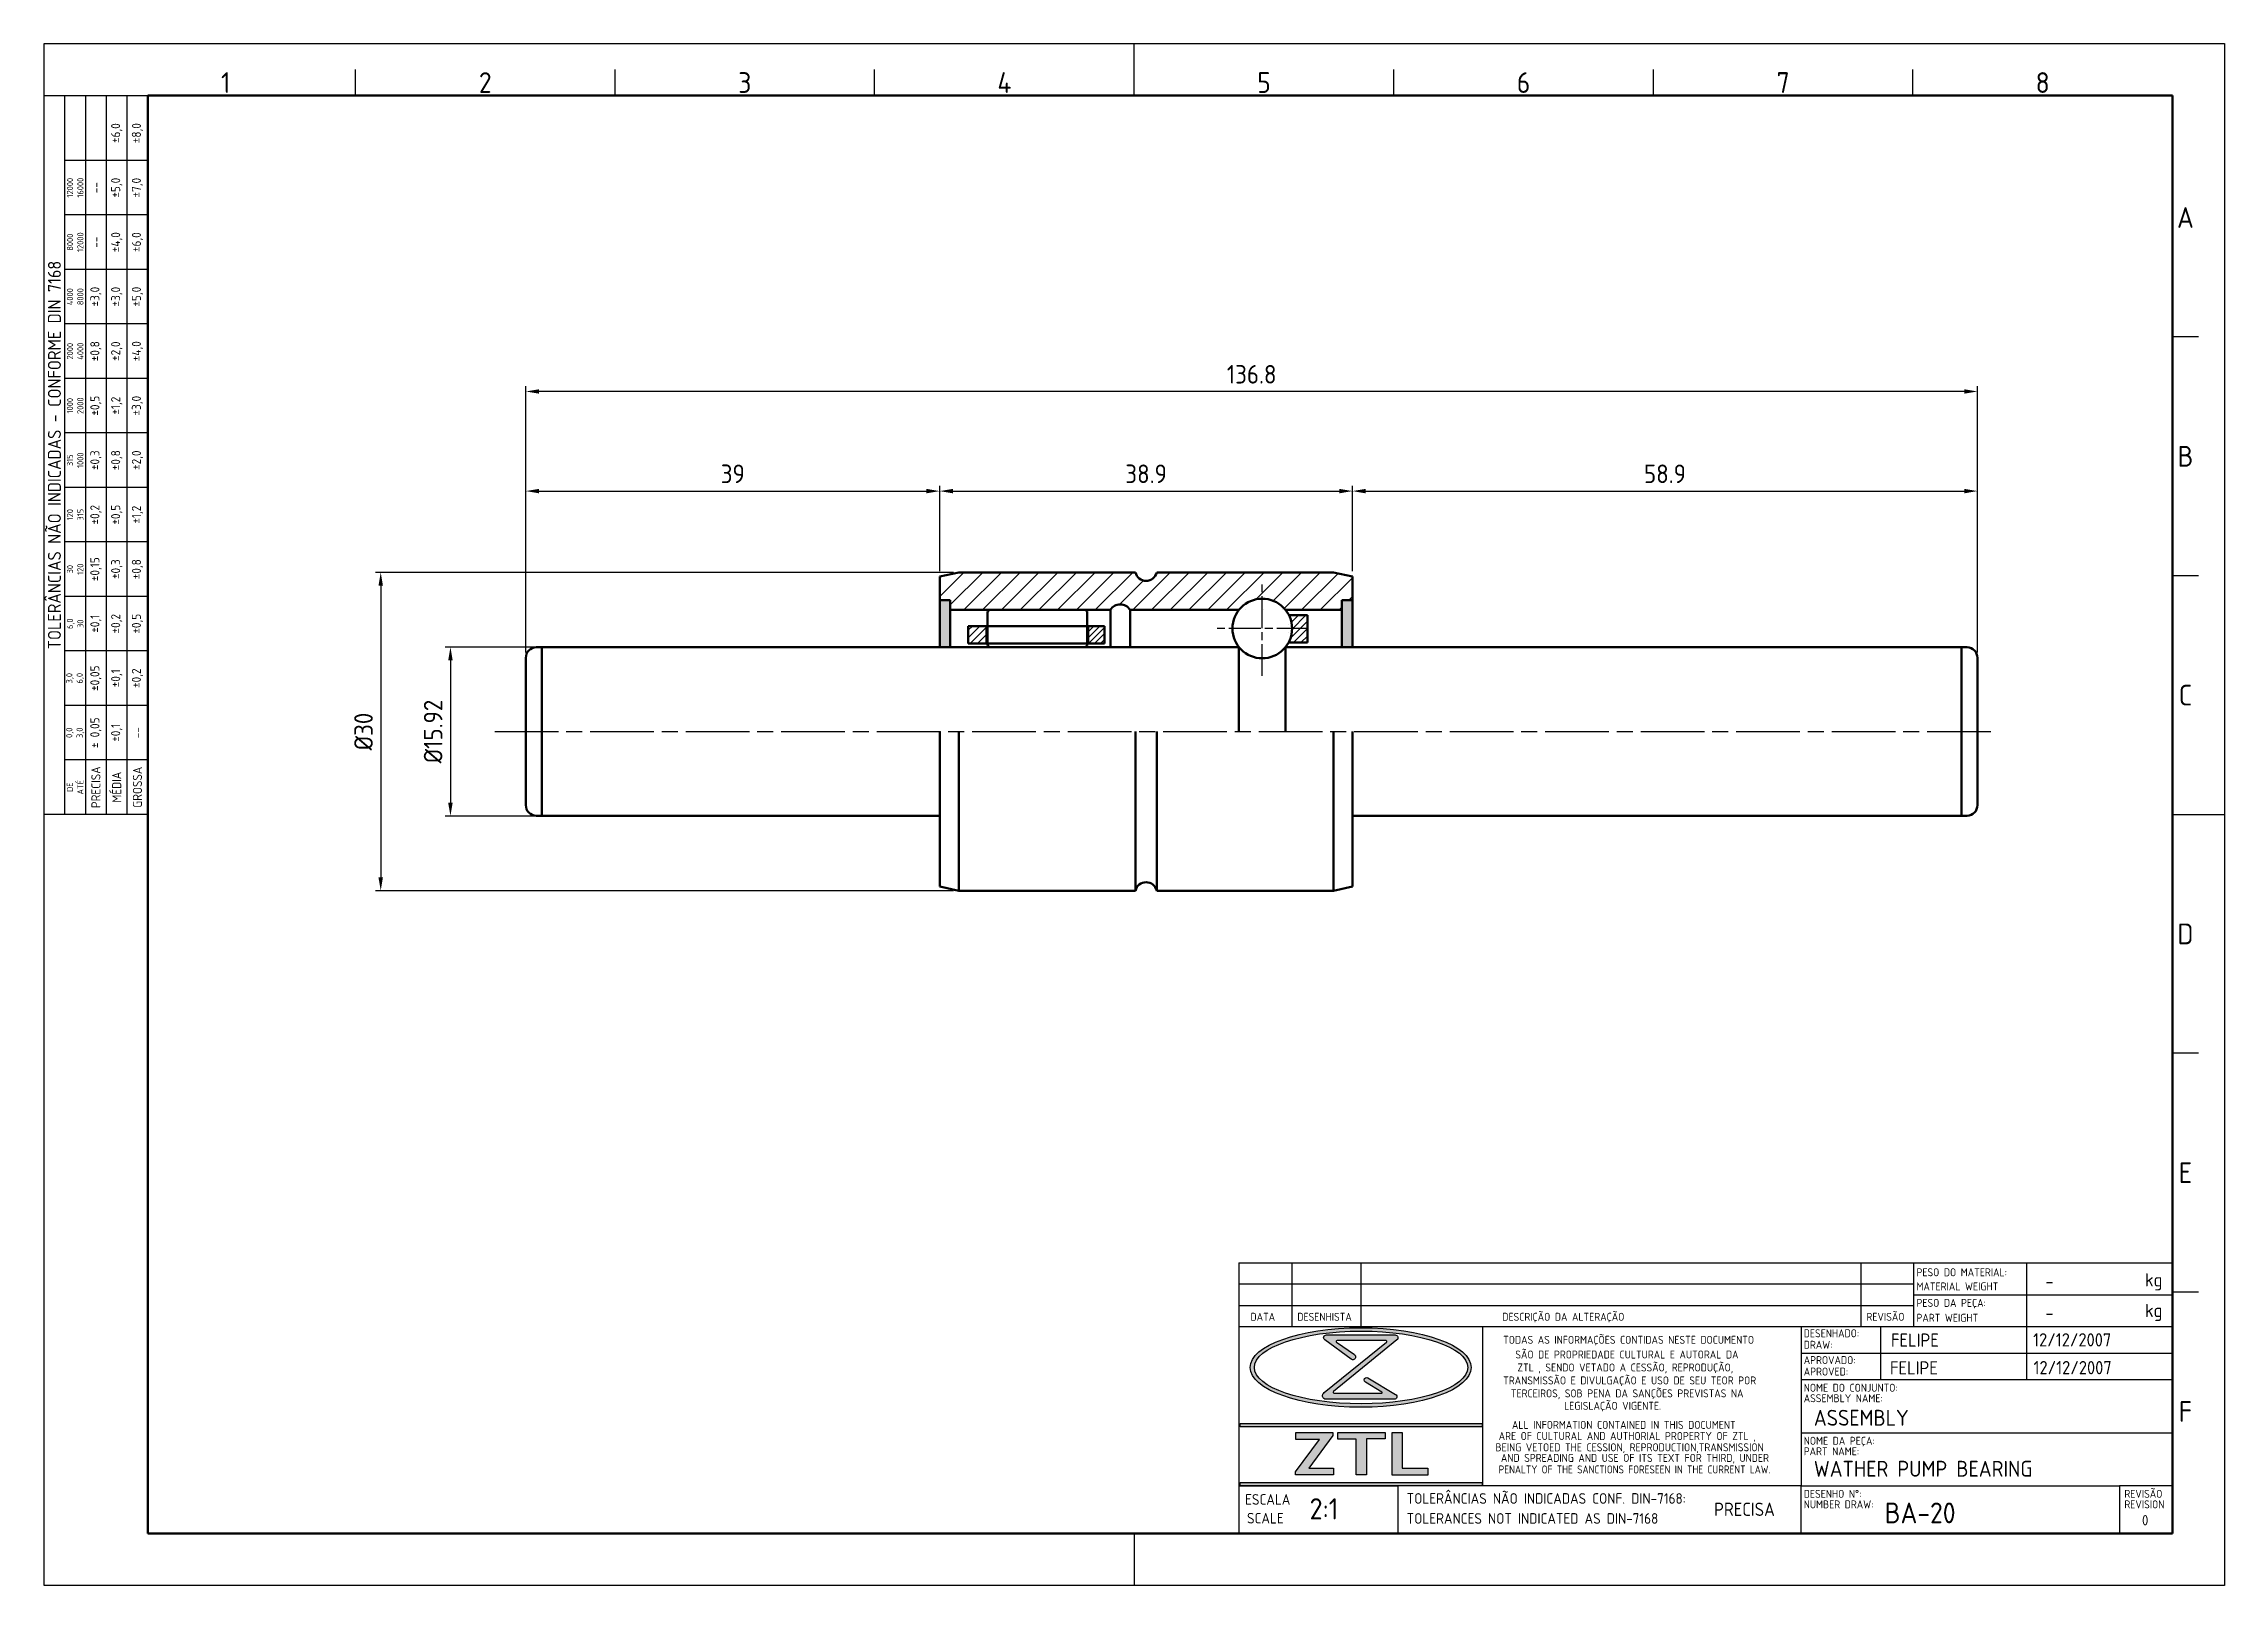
# Model space of a CAD drawing. Extents: x 0 to 205, y 0 to 145.
import ezdxf
from ezdxf.enums import TextEntityAlignment as Align

# ---------------------------------------------------------------- set-up
doc = ezdxf.new("R2010")
doc.units = 0
doc.header["$LTSCALE"] = 0.5
for name, pattern in [('AM_ISO02W050', [7.5, 6, -1.5]), ('AM_ISO08W050', [18, 12, -1.5, 3, -1.5]), ('AM_ISO08W050x2', [9, 6, -0.75, 1.5, -0.75])]:
    doc.linetypes.add(name, pattern=pattern)
doc.layers.get('0').update_dxf_attribs({"linetype": 'CONTINUOUS'})
doc.layers.get('Defpoints').update_dxf_attribs({"linetype": 'CONTINUOUS'})
for name, color, linetype, lineweight in [('AM_0', 7, 'CONTINUOUS', 50), ('AM_3', 6, 'AM_ISO02W050', 25), ('AM_5', 3, 'CONTINUOUS', 25), ('AM_7', 4, 'AM_ISO08W050', 25), ('AM_8', 1, 'CONTINUOUS', 25), ('AM_BOR', 7, 'CONTINUOUS', 50)]:
    doc.layers.add(name, color=color, linetype=linetype, lineweight=lineweight)
doc.styles.add('ACISOTS', font='isocp.shx', dxfattribs={"height": 1})
doc.styles.get("Standard").update_dxf_attribs({"font": 'ISOCP.SHX'})
doc.dimstyles.new('AM_ISO', dxfattribs={"dimtxt": 3.5, "dimasz": 2.5, "dimexe": 1, "dimexo": 1, "dimgap": 1.5, "dimtad": 1, "dimdsep": 46, "dimtxsty": 'Standard', "dimcen": 0, "dimclrd": 256, "dimclre": 256, "dimclrt": 2, "dimadec": 0, "dimazin": 2, "dimtp": 0.1, "dimtm": 0.1, "dimtfac": 0.71, "dimtdec": 3, "dimtmove": 0, "dimatfit": 3, "dimfxl": 1, "dimlwd": -1, "dimlwe": -1, "dimarcsym": 0})
pattern_1 = [(45, (22.21525, -12.3429), (-0.3535534, 0.3535534), [])]

# ---------------------------------------------------------------- blocks, each defined once
blk = doc.blocks.new('A3 ZTL')
for p, q in [((19.57, 280.82), (19.57, 9.78)), ((401.17, 280.82), (19.57, 280.82)), ((401.17, 9.78), (401.17, 280.82)), ((19.57, 9.78), (401.17, 9.78))]:
    blk.add_line(p, q)
at = {"layer": 'AM_BOR', "color": 135, "lineweight": 25}
for p, q in [((0, 0), (0, 290.61)), ((0, 290.61), (410.96, 290.61)), ((205.48, 280.82), (205.48, 290.61)), ((410.96, 290.61), (410.96, 0)), ((58.71, 280.82), (58.71, 285.71)), ((107.63, 280.82), (107.63, 285.71)), ((156.56, 280.82), (156.56, 285.71)), ((254.4, 280.82), (254.4, 285.71)), ((303.33, 280.82), (303.33, 285.71)), ((352.25, 280.82), (352.25, 285.71)), ((3.91, 145.3), (3.91, 280.82)), ((7.83, 280.82), (7.83, 145.3)), ((11.74, 280.82), (11.74, 145.3)), ((15.66, 145.3), (15.66, 280.82)), ((19.57, 268.59), (3.91, 268.59)), ((19.57, 258.32), (3.91, 258.32)), ((19.57, 248.04), (3.91, 248.04)), ((19.57, 237.77), (3.91, 237.77)), ((406.07, 235.32), (401.17, 235.32)), ((19.57, 227.5), (3.91, 227.5)), ((19.57, 217.22), (3.91, 217.22)), ((19.57, 206.95), (3.91, 206.95)), ((19.57, 196.67), (3.91, 196.67)), ((406.07, 190.31), (401.17, 190.31)), ((19.57, 186.4), (3.91, 186.4)), ((19.57, 176.13), (3.91, 176.13)), ((19.57, 165.85), (3.91, 165.85)), ((19.57, 155.58), (3.91, 155.58)), ((401.17, 145.3), (410.96, 145.3)), ((406.07, 100.29), (401.17, 100.29)), ((406.07, 55.28), (401.17, 55.28)), ((205.48, 9.78), (205.48, 0)), ((410.96, 0), (0, 0))]:
    blk.add_line(p, q, dxfattribs=at)
blk.add_lwpolyline([(19.57, 145.3), (0, 145.3), (0, 280.82), (19.57, 280.82)], close=True, dxfattribs=at)
at = {"layer": 'AM_BOR', "color": 135, "lineweight": 25, "style": 'ACISOTS'}
for s, p in [('1', (34.25, 283.27)), ('2', (83.17, 283.27)), ('3', (132.09, 283.27)), ('4', (181.02, 283.27)), ('5', (229.94, 283.27)), ('6', (278.86, 283.27)), ('7', (327.79, 283.27)), ('8', (376.71, 283.27)), ('A', (403.62, 257.83)), ('B', (403.62, 212.82)), ('C', (403.62, 167.81)), ('D', (403.62, 122.8)), ('E', (403.62, 77.79)), ('F', (403.62, 32.78))]:
    blk.add_text(s, height=3.91, dxfattribs=at).set_placement(p, align=Align.MIDDLE)
at = {"layer": 'AM_BOR', "color": 135, "lineweight": 25, "attachment_point": 5, "rotation": 90}
for s, insert, char_height, width in [('±6,0', (13.7, 273.73), 1.712, 10.274), ('±8,0', (17.61, 273.73), 1.712, 10.274), ('12000\\P16000', (5.87, 263.45), 1.174, 10.274), ('--', (9.78, 263.45), 1.712, 10.274), ('±5,0', (13.7, 263.45), 1.712, 10.274), ('±7,0', (17.61, 263.45), 1.712, 10.274), ('±4,0', (13.7, 253.18), 1.712, 10.274), ('±6,0', (17.61, 253.18), 1.712, 10.274), ('8000\\P12000', (5.87, 253.18), 1.174, 10.274), ('--', (9.78, 253.18), 1.712, 10.274), ('{\\Fisocp.shx|c0;TOLERÂNCIAS NÃO INDICADAS - CONFORME DIN 7168}', (1.96, 213.06), 2.4462, 135.5186), ('4000\\P8000', (5.87, 242.91), 1.174, 10.274), ('±3,0', (9.78, 242.91), 1.712, 10.274), ('±3,0', (13.7, 242.91), 1.712, 10.274), ('±5,0', (17.61, 242.91), 1.712, 10.274), ('±0,8', (9.78, 232.63), 1.712, 10.274), ('±2,0', (13.7, 232.63), 1.712, 10.274), ('±4,0', (17.61, 232.63), 1.712, 10.274), ('2000\\P4000', (5.87, 232.63), 1.174, 10.274), ('1000\\P2000', (5.87, 222.36), 1.174, 10.274), ('±0,5', (9.78, 222.36), 1.712, 10.274), ('±1,2', (13.7, 222.36), 1.712, 10.274), ('±3,0', (17.61, 222.36), 1.712, 10.274), ('±0,3', (9.78, 212.08), 1.712, 10.274), ('±0,8', (13.7, 212.08), 1.712, 10.274), ('±2,0', (17.61, 212.08), 1.712, 10.274), ('315\\P1000', (5.87, 212.08), 1.174, 10.274), ('120\\P315', (5.87, 201.81), 1.174, 10.274), ('±0,2', (9.78, 201.81), 1.712, 10.274), ('±0,5', (13.7, 201.81), 1.712, 10.274), ('±1,2', (17.61, 201.81), 1.712, 10.274), ('±0,15', (9.78, 191.54), 1.712, 10.274), ('±0,3', (13.7, 191.54), 1.712, 10.274), ('±0,8', (17.61, 191.54), 1.712, 10.274), ('30\\P120', (5.87, 191.54), 1.174, 10.274), ('6,0\\P30', (5.87, 181.26), 1.174, 10.274), ('±0,1', (9.78, 181.26), 1.712, 10.274), ('±0,2', (13.7, 181.26), 1.712, 10.274), ('±0,5', (17.61, 181.26), 1.712, 10.274), ('±0,05', (9.78, 170.99), 1.712, 10.274), ('±0,2', (17.61, 170.99), 1.712, 10.274), ('3,0\\P6,0', (5.87, 170.99), 1.174, 10.274), ('±0,1', (13.7, 170.99), 1.712, 10.274), ('0,0\\P3,0', (5.87, 160.71), 1.174, 10.274), ('± 0,05', (9.78, 160.71), 1.712, 10.274), ('\\pt4.69206;±0,1', (13.7, 160.71), 1.7123, 10.274), ('--', (17.61, 160.71), 1.712, 10.274), ('PRECISA', (9.78, 150.44), 1.712, 10.274), ('MÉDIA', (13.7, 150.44), 1.712, 10.274), ('GROSSA', (17.61, 150.44), 1.712, 10.274), ('{\\Fisocp.shx|c0;DE\\PATÉ}', (5.87, 150.44), 1.1742, 10.274)]:
    blk.add_mtext(s, dxfattribs=dict(at, insert=insert, char_height=char_height, width=width))
blk = doc.blocks.new('LEGENDAZTL-1')
at = {"layer": 'AM_8'}
h = blk.add_hatch(color=135, dxfattribs=at)
edge = h.paths.add_edge_path()
edge.add_ellipse((23.01, 31.29), major_axis=(20.82, 0), ratio=0.359907, start_angle=191.4592, end_angle=452.8175)
edge.add_ellipse((23.01, 31.29), major_axis=(20.82, 0), ratio=0.359907, start_angle=92.8175, end_angle=191.4592)
edge = h.paths.add_edge_path(flags=16)
edge.add_ellipse((23.07, 31.29), major_axis=(20.11, 0), ratio=0.340664, start_angle=93.067, end_angle=371.4592)
edge.add_ellipse((23.07, 31.29), major_axis=(20.11, 0), ratio=0.340664, start_angle=11.4592, end_angle=93.067)
h = blk.add_hatch(color=135, dxfattribs=at)
edge = h.paths.add_edge_path()
edge.add_line((27.86, 36.04), (16.14, 26.55))
edge.add_arc((16.46, 25.96), 0.662, 118.1409, 270)
edge.add_line((16.46, 25.3), (29.34, 25.3))
edge.add_arc((29.33, 25.79), 0.488, 271.9685, 418.9108)
edge.add_line((29.58, 26.21), (24.36, 29.35))
edge.add_arc((24.11, 28.95), 0.475, 58.6682, 238.8052)
edge.add_line((23.87, 28.54), (26.98, 26.65))
edge.add_arc((26.92, 26.56), 0.12, -90, 54.6545, ccw=False)
edge.add_line((26.92, 26.44), (17.93, 26.44))
edge.add_arc((17.96, 26.6), 0.167, 129.2364, 260.8226, ccw=False)
edge.add_line((17.86, 26.73), (29.79, 36.47))
edge.add_arc((29.47, 36.9), 0.529, 306.0702, 450)
edge.add_line((29.47, 37.43), (16.54, 37.43))
edge.add_arc((16.52, 36.92), 0.513, 87.7272, 233.7471)
edge.add_line((16.21, 36.5), (21.18, 32.86))
edge.add_arc((21.5, 33.28), 0.527, 232.4714, 414.7334)
edge.add_line((21.81, 33.71), (18.46, 36.07))
edge.add_arc((18.53, 36.2), 0.144, 90, 242.5235, ccw=False)
edge.add_line((18.53, 36.35), (27.78, 36.35))
edge.add_arc((27.75, 36.17), 0.176, -50.9964, 80.7655, ccw=False)
for points in [[(0.28, 20.1), (45.87, 20.1), (45.87, 20.7), (0.28, 20.7)], [(10.71, 11.65), (10.71, 11.05), (17.9, 11.05), (17.9, 12.32), (13.24, 12.32), (17.77, 18.44), (17.77, 19.04), (10.78, 19.04), (10.78, 17.71), (15.21, 17.71)], [(18.7, 17.78), (22.17, 17.78), (22.17, 11.05), (24.07, 11.05), (24.07, 17.84), (27.63, 17.84), (27.63, 19.04), (18.7, 19.04)], [(35.62, 11.02), (35.62, 12.32), (30.79, 12.32), (30.79, 19.04), (28.93, 19.04), (28.93, 11.02)], [(45.87, 9.6), (0.28, 9.6), (0.28, 9), (45.87, 9)]]:
    blk.add_hatch(color=135, dxfattribs=at).paths.add_polyline_path(points)
at = {"layer": 'AM_8', "color": 135}
for p, q in [((0, 51), (176, 51)), ((0, 51), (0, 0)), ((10, 51), (10, 39)), ((23, 51), (23, 39)), ((117.25, 51), (117.25, 39)), ((127.25, 39), (127.25, 51)), ((148.5, 51), (148.5, 45)), ((176, 0), (176, 51)), ((127.25, 47), (0, 47)), ((0, 43), (127.25, 43)), ((127.25, 45), (176, 45)), ((148.5, 45), (148.5, 39)), ((0, 39), (106, 39)), ((16.54, 37.43), (29.47, 37.43)), ((45.93, 39), (45.93, 9)), ((106, 39), (106, 20)), ((106, 39), (176, 39)), ((121, 39), (121, 29)), ((148.5, 39), (148.5, 29)), ((106, 34), (176, 34)), ((106, 29), (176, 29)), ((0.28, 20.1), (0.28, 20.7)), ((0.28, 20.7), (45.87, 20.7)), ((45.87, 20.7), (45.87, 20.1)), ((45.87, 20.1), (0.28, 20.1)), ((10.71, 11.65), (15.21, 17.71)), ((10.78, 17.71), (10.78, 19.04)), ((10.78, 19.04), (17.77, 19.04)), ((15.21, 17.71), (10.78, 17.71)), ((17.77, 18.44), (13.24, 12.32)), ((17.77, 19.04), (17.77, 18.44)), ((18.7, 17.78), (18.7, 19.04)), ((18.7, 19.04), (27.63, 19.04)), ((22.17, 17.78), (18.7, 17.78)), ((22.17, 11.05), (22.17, 17.78)), ((24.07, 17.84), (24.07, 11.05)), ((27.63, 17.84), (24.07, 17.84)), ((27.63, 19.04), (27.63, 17.84)), ((28.93, 11.02), (28.93, 19.04)), ((28.93, 19.04), (30.79, 19.04)), ((30.79, 19.04), (30.79, 12.32)), ((106, 20), (106, 9)), ((106, 19), (176, 19)), ((0, 9), (30, 9)), ((106, 9), (0, 9)), ((0.28, 9.6), (45.87, 9.6)), ((0.28, 9), (0.28, 9.6)), ((45.87, 9), (0.28, 9)), ((10.71, 11.05), (10.71, 11.65)), ((17.9, 11.05), (10.71, 11.05)), ((13.24, 12.32), (17.9, 12.32)), ((17.9, 12.32), (17.9, 11.05)), ((24.07, 11.05), (22.17, 11.05)), ((35.62, 11.02), (28.93, 11.02)), ((30, 9), (30, 0)), ((30.79, 12.32), (35.62, 12.32)), ((35.62, 12.32), (35.62, 11.02)), ((45.87, 9.6), (45.87, 9)), ((106, 0), (106, 9)), ((106, 9), (166, 9)), ((176, 9), (166, 9)), ((166, 9), (166, 0)), ((0, 0), (176, 0))]:
    blk.add_line(p, q, dxfattribs=at)
blk.add_lwpolyline([(16.54, 37.43), (29.47, 37.43, -0.726075), (29.79, 36.47), (17.86, 26.73, 0.646844), (17.93, 26.44), (26.92, 26.44, 0.730915), (26.98, 26.65), (23.87, 28.54, -1.001197), (24.36, 29.35), (29.58, 26.21, -0.746343), (29.34, 25.3), (16.46, 25.3, -0.780296), (16.14, 26.55), (27.86, 36.04, 0.647932), (27.78, 36.35), (18.53, 36.35, 0.78497), (18.46, 36.07), (21.81, 33.71, -1.019937), (21.18, 32.86), (16.21, 36.5, -0.740095), (16.54, 37.43, -0.257794)], format="xyb", dxfattribs=at)
for centre, major_axis, ratio in [((23.01, 31.29), (-20.82, 0), 0.359907), ((23.07, 31.29), (-20.11, 0), 0.340664)]:
    blk.add_ellipse(centre, major_axis=major_axis, ratio=ratio, dxfattribs=at)
for s, height, p in [('PESO DO MATERIAL:', 1.5, (127.75, 48.48)), ('MATERIAL WEIGHT', 1.5, (127.75, 45.82)), ('kg', 2.5, (170.83, 46.56)), ('DATA', 1.5, (2.22, 40.09)), ('DESENHISTA', 1.5, (11.05, 40.09)), ('DESCRIÇÃO DA ALTERAÇÃO', 1.5, (49.68, 40.09)), ('REVISÃO', 1.5, (118.32, 40.09)), ('PESO DA PEÇA:', 1.5, (127.75, 42.71)), ('PART WEIGHT', 1.5, (127.75, 39.91)), ('kg', 2.5, (170.83, 40.79)), ('TODAS AS INFORMAÇÕES CONTIDAS NESTE DOCUMENTO', 1.5, (49.85, 35.75)), ('DESENHADO:', 1.5, (106.5, 36.98)), ('SÃO DE PROPRIEDADE CULTURAL E AUTORAL DA', 1.5, (52.14, 32.98)), ('APROVADO:', 1.5, (106.5, 31.93)), ('DRAW:', 1.5, (106.5, 34.82)), ('TRANSMISSÃO E DIVULGAÇÃO E USO DE SEU TEOR POR', 1.5, (49.85, 28.1)), ('ZTL , SENDO VETADO A CESSÃO, REPRODUÇÃO,', 1.5, (52.53, 30.54)), ('APROVED:', 1.5, (106.5, 29.77)), ('TERCEIROS, SOB PENA DA SANÇÕES PREVISTAS NA', 1.5, (51.3, 25.66)), ('LEGISLAÇÃO VIGENTE.', 1.5, (61.33, 23.31)), ('ASSEMBLY NAME:', 1.5, (106.5, 24.74)), ('NOME DO CONJUNTO:', 1.5, (106.5, 26.72)), ('ALL INFORMATION CONTAINED IN THIS DOCUMENT', 1.5, (51.5, 19.72)), ('BEING VETOED THE CESSION, REPRODUCTION,TRANSMISSION', 1.5, (48.41, 15.49)), ('ARE OF CULTURAL AND AUTHORIAL PROPERTY OF ZTL ,', 1.5, (49, 17.62)), ('NOME DA PEÇA:', 1.5, (106.5, 16.72)), ('AND SPREADING AND USE OF ITS TEXT FOR THIRD, UNDER', 1.5, (49.42, 13.49)), ('PART NAME:', 1.5, (106.5, 14.74)), ('TOLERÂNCIAS NÃO INDICADAS CONF. DIN-7168:', 2, (31.66, 5.6)), ('DESENHO N%%d:', 1.5, (106.5, 6.72)), ('REVISÃO', 1.5, (166.93, 6.72)), ('ESCALA', 2, (1.21, 5.42)), ('NUMBER DRAW:', 1.5, (106.5, 4.74)), ('REVISION', 1.5, (166.93, 4.74)), ('SCALE', 2, (1.57, 1.88)), ('TOLERANCES NOT INDICATED AS DIN-7168', 2, (31.66, 1.83))]:
    blk.add_text(s, height=height, dxfattribs=at).set_placement(p)
at = {"layer": 'AM_8', "color": 135, "width": 0.95}
blk.add_text('PENALTY OF THE SANCTIONS FORESEEN IN THE CURRENT LAW.', height=1.5, dxfattribs=at).set_placement((48.99, 11.32))
at = {"layer": 'AM_8', "color": 135}
for tag, height, p in [('PESO', 2.5, (152.06, 47.53)), ('PESO', 2.5, (152.06, 41.58)), ('DESN.', 2.5, (122.94, 36.44)), ('DATADES', 2.5, (149.73, 36.5)), ('APROV', 2.5, (122.75, 31.22)), ('DATAAPROV', 2.5, (149.81, 31.25)), ('CONJUNTO', 3, (108.41, 21.81)), ('PEÇA', 3, (108.4, 12.2)), ('NºDESENHO', 3.91, (121.76, 3.88))]:
    blk.add_attdef(tag, text='', height=height, dxfattribs=at).set_placement(p, align=Align.MIDDLE_LEFT)
at = {"layer": 'AM_8', "color": 135, "style": 'ACISOTS'}
for tag, p, height in [('GEN-TITLE-SCA{12.7}', (13.36, 2.64), 4), ('GEN-TITLE-DWG{30.6}', (92.5, -2.65), 2)]:
    blk.add_attdef(tag, p, '', height=height, dxfattribs=at)
at = {"layer": 'AM_8', "color": 135}
for tag, height, p in [('TOL.N.IND', 2.5, (95.33, 4.56)), ('REV.', 1.96, (170.86, 2.49))]:
    blk.add_attdef(tag, text='', height=height, dxfattribs=at).set_placement(p, align=Align.MIDDLE_CENTER)
blk = doc.blocks.new('*D29')
at = {"layer": 'AM_5'}
for p, q in [((85.71, 95.47), (31.23, 95.47)), ((31.73, 94.22), (31.73, 66.72)), ((85.71, 65.47), (31.23, 65.47))]:
    blk.add_line(p, q, dxfattribs=at)
for points in [[(31.52, 94.22), (31.94, 94.22), (31.73, 95.47)], [(31.52, 66.72), (31.94, 66.72), (31.73, 65.47)]]:
    blk.add_solid(points, dxfattribs=at)
at = {"layer": 'Defpoints', "color": 0}
for p in [(86.21, 95.47), (31.73, 65.47), (86.21, 65.47)]:
    blk.add_point(p, dxfattribs=at)
at = {"layer": 'AM_5', "color": 3, "insert": (30.11, 80.47), "char_height": 1.75, "attachment_point": 5, "rotation": 90}
blk.add_mtext('%%C30', dxfattribs=at)
blk = doc.blocks.new('*D30')
at = {"layer": 'AM_5'}
for p, q in [((46.41, 88.43), (37.8, 88.43)), ((38.3, 87.18), (38.3, 73.76)), ((46.41, 72.51), (37.8, 72.51))]:
    blk.add_line(p, q, dxfattribs=at)
for points in [[(38.09, 87.18), (38.51, 87.18), (38.3, 88.43)], [(38.09, 73.76), (38.51, 73.76), (38.3, 72.51)]]:
    blk.add_solid(points, dxfattribs=at)
at = {"layer": 'Defpoints', "color": 0}
for p in [(46.91, 88.43), (38.3, 72.51), (46.91, 72.51)]:
    blk.add_point(p, dxfattribs=at)
at = {"layer": 'AM_5', "color": 3, "insert": (36.67, 80.47), "char_height": 1.75, "attachment_point": 5, "rotation": 90}
blk.add_mtext('%%C15.92', dxfattribs=at)
blk = doc.blocks.new('*D31')
at = {"layer": 'AM_5'}
for p, q in [((45.41, 87.92), (45.41, 113.02)), ((180.96, 112.52), (46.66, 112.52)), ((182.21, 87.92), (182.21, 113.02))]:
    blk.add_line(p, q, dxfattribs=at)
for points in [[(46.66, 112.73), (46.66, 112.31), (45.41, 112.52)], [(180.96, 112.73), (180.96, 112.31), (182.21, 112.52)]]:
    blk.add_solid(points, dxfattribs=at)
at = {"layer": 'Defpoints', "color": 0}
for p in [(45.41, 112.52), (45.41, 87.42), (182.21, 87.42)]:
    blk.add_point(p, dxfattribs=at)
at = {"layer": 'AM_5', "color": 3, "insert": (113.81, 114.14), "char_height": 1.75, "attachment_point": 5}
blk.add_mtext('136.8', dxfattribs=at)
blk = doc.blocks.new('*D32')
at = {"layer": 'AM_5'}
for p, q in [((45.41, 87.92), (45.41, 103.63)), ((46.66, 103.13), (83.16, 103.13)), ((84.41, 95.57), (84.41, 103.63))]:
    blk.add_line(p, q, dxfattribs=at)
for points in [[(46.66, 103.34), (46.66, 102.92), (45.41, 103.13)], [(83.16, 103.34), (83.16, 102.92), (84.41, 103.13)]]:
    blk.add_solid(points, dxfattribs=at)
at = {"layer": 'Defpoints', "color": 0}
for p in [(84.41, 103.13), (84.41, 95.07), (45.41, 87.42)]:
    blk.add_point(p, dxfattribs=at)
at = {"layer": 'AM_5', "color": 3, "insert": (64.91, 104.76), "char_height": 1.75, "attachment_point": 5}
blk.add_mtext('39', dxfattribs=at)
blk = doc.blocks.new('*D33')
at = {"layer": 'AM_5'}
for p, q in [((84.41, 95.57), (84.41, 103.63)), ((85.66, 103.13), (122.06, 103.13)), ((123.31, 95.57), (123.31, 103.63))]:
    blk.add_line(p, q, dxfattribs=at)
for points in [[(85.66, 103.34), (85.66, 102.92), (84.41, 103.13)], [(122.06, 103.34), (122.06, 102.92), (123.31, 103.13)]]:
    blk.add_solid(points, dxfattribs=at)
at = {"layer": 'Defpoints', "color": 0}
for p in [(123.31, 103.13), (84.41, 95.07), (123.31, 95.07)]:
    blk.add_point(p, dxfattribs=at)
at = {"layer": 'AM_5', "color": 3, "insert": (103.86, 104.76), "char_height": 1.75, "attachment_point": 5}
blk.add_mtext('38.9', dxfattribs=at)
blk = doc.blocks.new('*D34')
at = {"layer": 'AM_5'}
for p, q in [((123.31, 95.57), (123.31, 103.63)), ((124.56, 103.13), (180.96, 103.13)), ((182.21, 87.92), (182.21, 103.63))]:
    blk.add_line(p, q, dxfattribs=at)
for points in [[(124.56, 103.34), (124.56, 102.92), (123.31, 103.13)], [(180.96, 103.34), (180.96, 102.92), (182.21, 103.13)]]:
    blk.add_solid(points, dxfattribs=at)
at = {"layer": 'Defpoints', "color": 0}
for p in [(182.21, 103.13), (123.31, 95.07), (182.21, 87.42)]:
    blk.add_point(p, dxfattribs=at)
at = {"layer": 'AM_5', "color": 3, "insert": (152.76, 104.76), "char_height": 1.75, "attachment_point": 5}
blk.add_mtext('58.9', dxfattribs=at)

msp = doc.modelspace()

# ---------------------------------------------------------------- hatches: boundary and pattern name
at = {"layer": 'AM_3'}
h = msp.add_hatch(dxfattribs=at)
h.set_pattern_fill('ANSI31', color=256, scale=15, style=0)
h.paths.add_polyline_path([(78.278, 102.972), (76.724, 102.972), (76.724, 95.972), (83.474, 95.972), (83.474, 99.972, -0.2679492)])
h.paths.add_polyline_path([(83.474, 63.972), (76.724, 63.972), (76.724, 56.972), (78.278, 56.972, -0.2679492), (83.474, 59.972)])
h = msp.add_hatch(dxfattribs=at)
h.set_pattern_fill('ANSI31', color=256, scale=15, style=0)
h.paths.add_polyline_path([(86.474, 95.972), (90.224, 99.722), (90.224, 102.972), (88.671, 102.972, -0.2679492), (83.474, 99.972), (83.474, 95.972)])
h.paths.add_polyline_path([(90.224, 56.972), (90.224, 60.222), (86.474, 63.972), (83.474, 63.972), (83.474, 59.972, -0.2679492), (88.671, 56.972)])
at = {"layer": 'AM_8'}
h = msp.add_hatch(dxfattribs=at)
h.set_pattern_fill('_U', color=256, scale=1.25, angle=45, style=0, pattern_type=0)
h.set_pattern_definition([(45, (9.2153, -6.7536), (-0.883883, 0.883883), [])])
edge = h.paths.add_edge_path()
edge.add_line((102.344, 91.931), (112.608, 91.931))
edge.add_arc((114.806, 90.181), 2.809, 38.53574, 141.46426, ccw=False)
edge.add_line((117.003, 91.931), (122.307, 91.931))
edge.add_line((122.307, 91.931), (122.307, 92.851))
edge.add_line((122.307, 92.851), (123.307, 92.851))
edge.add_line((123.307, 92.851), (123.307, 95.073))
edge.add_line((123.307, 95.073), (121.507, 95.472))
edge.add_line((121.507, 95.472), (104.857, 95.472))
edge.add_arc((103.857, 95.697), 1.025, 192.68038, 347.31962, ccw=False)
edge.add_line((102.857, 95.472), (86.207, 95.472))
edge.add_line((86.207, 95.472), (84.407, 95.073))
edge.add_line((84.407, 95.073), (84.407, 92.851))
edge.add_line((84.407, 92.851), (85.407, 92.851))
edge.add_line((85.407, 92.851), (85.407, 91.931))
edge.add_line((85.407, 91.931), (100.503, 91.931))
edge.add_arc((101.424, 91.383), 1.071, 30.76755, 149.23245, ccw=False)
for points in [[(84.407, 92.851), (84.407, 88.431), (85.407, 88.431), (85.407, 92.851)], [(122.307, 92.851), (122.307, 88.431), (123.307, 88.431), (123.307, 92.851)]]:
    msp.add_hatch(color=256, dxfattribs=at).paths.add_polyline_path(points)
h = msp.add_hatch(dxfattribs=at)
h.set_pattern_fill('_U', color=256, scale=0.5, angle=45, style=0, pattern_type=0)
h.set_pattern_definition(pattern_1)
edge = h.paths.add_edge_path()
edge.add_line((119.082, 88.849), (119.082, 91.428))
edge.add_line((119.082, 91.428), (117.323, 91.428))
edge.add_arc((114.806, 90.181), 2.809, -28.29949, 26.35237, ccw=False)
edge.add_line((117.279, 88.849), (119.082, 88.849))
h = msp.add_hatch(dxfattribs=at)
h.set_pattern_fill('_U', color=256, scale=0.5, angle=45, style=0, pattern_type=0)
h.set_pattern_definition(pattern_1)
h.paths.add_polyline_path([(87.096, 90.405), (87.096, 88.778), (88.807, 88.778), (88.807, 90.405)])
h = msp.add_hatch(dxfattribs=at)
h.set_pattern_fill('_U', color=256, scale=0.4, angle=45, style=0, pattern_type=0)
h.set_pattern_definition([(45, (22.21525, -12.3429), (-0.2828427, 0.2828427), [])])
h.paths.add_polyline_path([(98.41, 90.405), (98.41, 88.778), (99.95, 88.778), (99.95, 90.405)])

# ---------------------------------------------------------------- linework, layer by layer
at = {"layer": 'AM_0'}
for p, q in [((86.207, 95.472), (84.407, 95.073)), ((84.407, 88.431), (84.407, 95.073)), ((86.207, 95.472), (102.857, 95.472)), ((104.857, 95.472), (121.507, 95.472)), ((121.507, 95.472), (123.307, 95.073)), ((123.307, 95.073), (123.307, 88.431)), ((84.407, 92.851), (85.407, 92.851)), ((85.407, 92.851), (85.407, 88.431)), ((123.307, 92.851), (122.307, 92.851)), ((122.307, 92.851), (122.307, 88.431)), ((85.407, 91.931), (100.503, 91.931)), ((100.503, 91.931), (100.503, 88.431)), ((102.344, 91.931), (112.608, 91.931)), ((102.344, 91.931), (102.344, 88.431)), ((117.003, 91.931), (122.307, 91.931)), ((117.323, 91.428), (119.082, 91.428)), ((119.082, 91.428), (119.082, 88.849)), ((46.907, 88.431), (46.381, 88.417)), ((46.907, 88.431), (112.608, 88.431)), ((46.907, 88.431), (46.907, 72.513)), ((88.807, 90.405), (87.096, 90.405)), ((87.096, 90.405), (87.096, 88.778)), ((87.096, 88.778), (88.807, 88.778)), ((98.41, 90.405), (88.807, 90.405)), ((88.807, 88.778), (88.807, 90.405)), ((88.807, 88.778), (98.41, 88.778)), ((99.95, 90.405), (98.41, 90.405)), ((98.41, 90.405), (98.41, 88.778)), ((98.41, 88.778), (99.95, 88.778)), ((99.95, 88.778), (99.95, 90.405)), ((112.608, 88.431), (112.608, 80.472)), ((117.003, 88.431), (180.707, 88.431)), ((117.003, 88.431), (117.003, 80.472)), ((119.082, 88.849), (117.279, 88.849)), ((180.707, 88.431), (181.234, 88.417)), ((180.707, 88.431), (180.707, 72.513)), ((45.407, 73.526), (45.407, 87.417)), ((182.207, 87.417), (182.207, 73.526)), ((84.407, 65.871), (84.407, 80.472)), ((86.207, 80.472), (86.207, 65.472)), ((102.857, 65.472), (102.857, 80.472)), ((104.857, 65.472), (104.857, 80.472)), ((121.507, 80.472), (121.507, 65.472)), ((123.307, 80.472), (123.307, 65.871)), ((46.907, 72.513), (46.381, 72.527)), ((84.407, 72.513), (46.907, 72.513)), ((180.707, 72.513), (123.307, 72.513)), ((180.707, 72.513), (181.234, 72.527)), ((86.207, 65.472), (84.407, 65.871)), ((121.507, 65.472), (123.307, 65.871)), ((102.857, 65.472), (86.207, 65.472)), ((121.507, 65.472), (104.857, 65.472))]:
    msp.add_line(p, q, dxfattribs=at)
msp.add_lwpolyline([(89.175, 88.431), (98.066, 88.431, 0.4142136), (98.316, 88.681), (98.316, 91.681, 0.4142136), (98.066, 91.931), (89.175, 91.931, 0.4142136), (88.925, 91.681), (88.925, 88.681, 0.4142136)], format="xyb", close=True, dxfattribs=at)
msp.add_circle((114.806, 90.181), 2.809, dxfattribs=at)
for centre, radius, start, end in [((103.857, 95.697), 1.025, 192.68038, 347.31962), ((101.424, 91.383), 1.071, 30.76755, 149.23245), ((46.407, 87.417), 1, 91.5, 180), ((181.207, 87.417), 1, 0, 88.5), ((46.407, 73.526), 1, 180, 268.5), ((181.207, 73.526), 1, 271.5, 0), ((103.857, 65.247), 1.025, 12.68038, 167.31962)]:
    msp.add_arc(centre, radius, start, end, dxfattribs=at)
at = {"layer": 'AM_7', "linetype": 'AM_ISO08W050x2'}
for p, q in [((114.806, 85.716), (114.806, 94.646)), ((119.171, 90.181), (110.44, 90.181))]:
    msp.add_line(p, q, dxfattribs=at)
at = {"layer": 'AM_7'}
msp.add_line((42.473, 80.472), (184.214, 80.472), dxfattribs=at)

# ---------------------------------------------------------------- block references
at = {"layer": 'AM_0', "lineweight": 0, "xscale": 0.5, "yscale": 0.5, "zscale": 0.5}
msp.add_blockref('A3 ZTL', (0, 0), dxfattribs=at)
at = {"layer": 'AM_0', "lineweight": 0}
ref = msp.add_blockref('LEGENDAZTL-1', (112.587, 4.892), dxfattribs=dict(at, xscale=0.5, yscale=0.5, zscale=0.5))
ref.add_attrib('GEN-TITLE-SCA{12.7}', '2:1', (119.266, 6.214), dxfattribs={"layer": 'AM_8', "color": 135, "height": 2, "style": 'ACISOTS'})
ref.add_attrib('DATAAPROV', '12/12/2007', dxfattribs={"layer": 'AM_8', "color": 135, "height": 1.25}).set_placement((187.492, 20.52), align=Align.MIDDLE_LEFT)
ref.add_attrib('DATADES', '12/12/2007', dxfattribs={"layer": 'AM_8', "color": 135, "height": 1.25}).set_placement((187.452, 23.141), align=Align.MIDDLE_LEFT)
ref.add_attrib('APROV', 'FELIPE', dxfattribs={"layer": 'AM_8', "color": 135, "height": 1.25}).set_placement((173.962, 20.501), align=Align.MIDDLE_LEFT)
ref.add_attrib('PESO', '-', dxfattribs={"layer": 'AM_8', "color": 135, "height": 1.25}).set_placement((188.618, 28.656), align=Align.MIDDLE_LEFT)
ref.add_attrib('PEÇA', 'WATHER PUMP BEARING', dxfattribs={"layer": 'AM_8', "color": 135, "height": 1.5}).set_placement((166.786, 10.99), align=Align.MIDDLE_LEFT)
ref.add_attrib('CONJUNTO', 'ASSEMBLY', dxfattribs={"layer": 'AM_8', "color": 135, "height": 1.5}).set_placement((166.79, 15.797), align=Align.MIDDLE_LEFT)
ref.add_attrib('NºDESENHO', 'BA-20', dxfattribs={"layer": 'AM_8', "color": 135, "height": 1.9556}).set_placement((173.467, 6.831), align=Align.MIDDLE_LEFT)
ref.add_attrib('REV.', '0', dxfattribs={"layer": 'AM_8', "color": 135, "height": 0.978}).set_placement((198.016, 6.137), align=Align.MIDDLE_CENTER)
ref.add_attrib('TOL.N.IND', 'PRECISA', dxfattribs={"layer": 'AM_8', "color": 135, "height": 1.25}).set_placement((160.25, 7.172), align=Align.MIDDLE_CENTER)
ref.add_attrib('DESN.', 'FELIPE', dxfattribs={"layer": 'AM_8', "color": 135, "height": 1.25}).set_placement((174.057, 23.114), align=Align.MIDDLE_LEFT)
ref.add_attrib('PESO', '-', dxfattribs={"layer": 'AM_8', "color": 135, "height": 1.25}).set_placement((188.618, 25.681), align=Align.MIDDLE_LEFT)

# ---------------------------------------------------------------- dimensions: what is measured, and where the dimension line sits
at = {"layer": 'AM_5'}
for base, p1, p2, picture, middle in [((45.407, 112.517), (182.207, 87.417), (45.407, 87.417), '*D31', (113.807, 114.142)), ((84.407, 103.13), (45.407, 87.417), (84.407, 95.073), '*D32', (64.907, 104.755)), ((123.307, 103.13), (84.407, 95.073), (123.307, 95.073), '*D33', (103.857, 104.755)), ((182.207, 103.13), (123.307, 95.073), (182.207, 87.417), '*D34', (152.757, 104.755))]:
    dim = msp.add_linear_dim(base=base, p1=p1, p2=p2, dimstyle='AM_ISO', override={"dimscale": 0.5, "dimclrt": 3, "dimadec": 2, "dimtp": 0, "dimtdec": 2}, dxfattribs=at)
    dim.commit()
    dim.dimension.update_dxf_attribs({"geometry": picture, "text_midpoint": middle})
for base, p1, p2, text, picture, middle in [((31.732, 65.472), (86.207, 95.472), (86.207, 65.472), '%%C30', '*D29', (30.107, 80.472)), ((38.297, 72.513), (46.907, 88.431), (46.907, 72.513), '%%C15.92', '*D30', (36.671, 80.472))]:
    dim = msp.add_linear_dim(base=base, p1=p1, p2=p2, angle=90, text=text, dimstyle='AM_ISO', override={"dimscale": 0.5, "dimclrt": 3, "dimadec": 2, "dimtp": 0, "dimtdec": 2}, dxfattribs=at)
    dim.commit()
    dim.dimension.update_dxf_attribs({"geometry": picture, "text_midpoint": middle})

doc.saveas('drawing.dxf')
